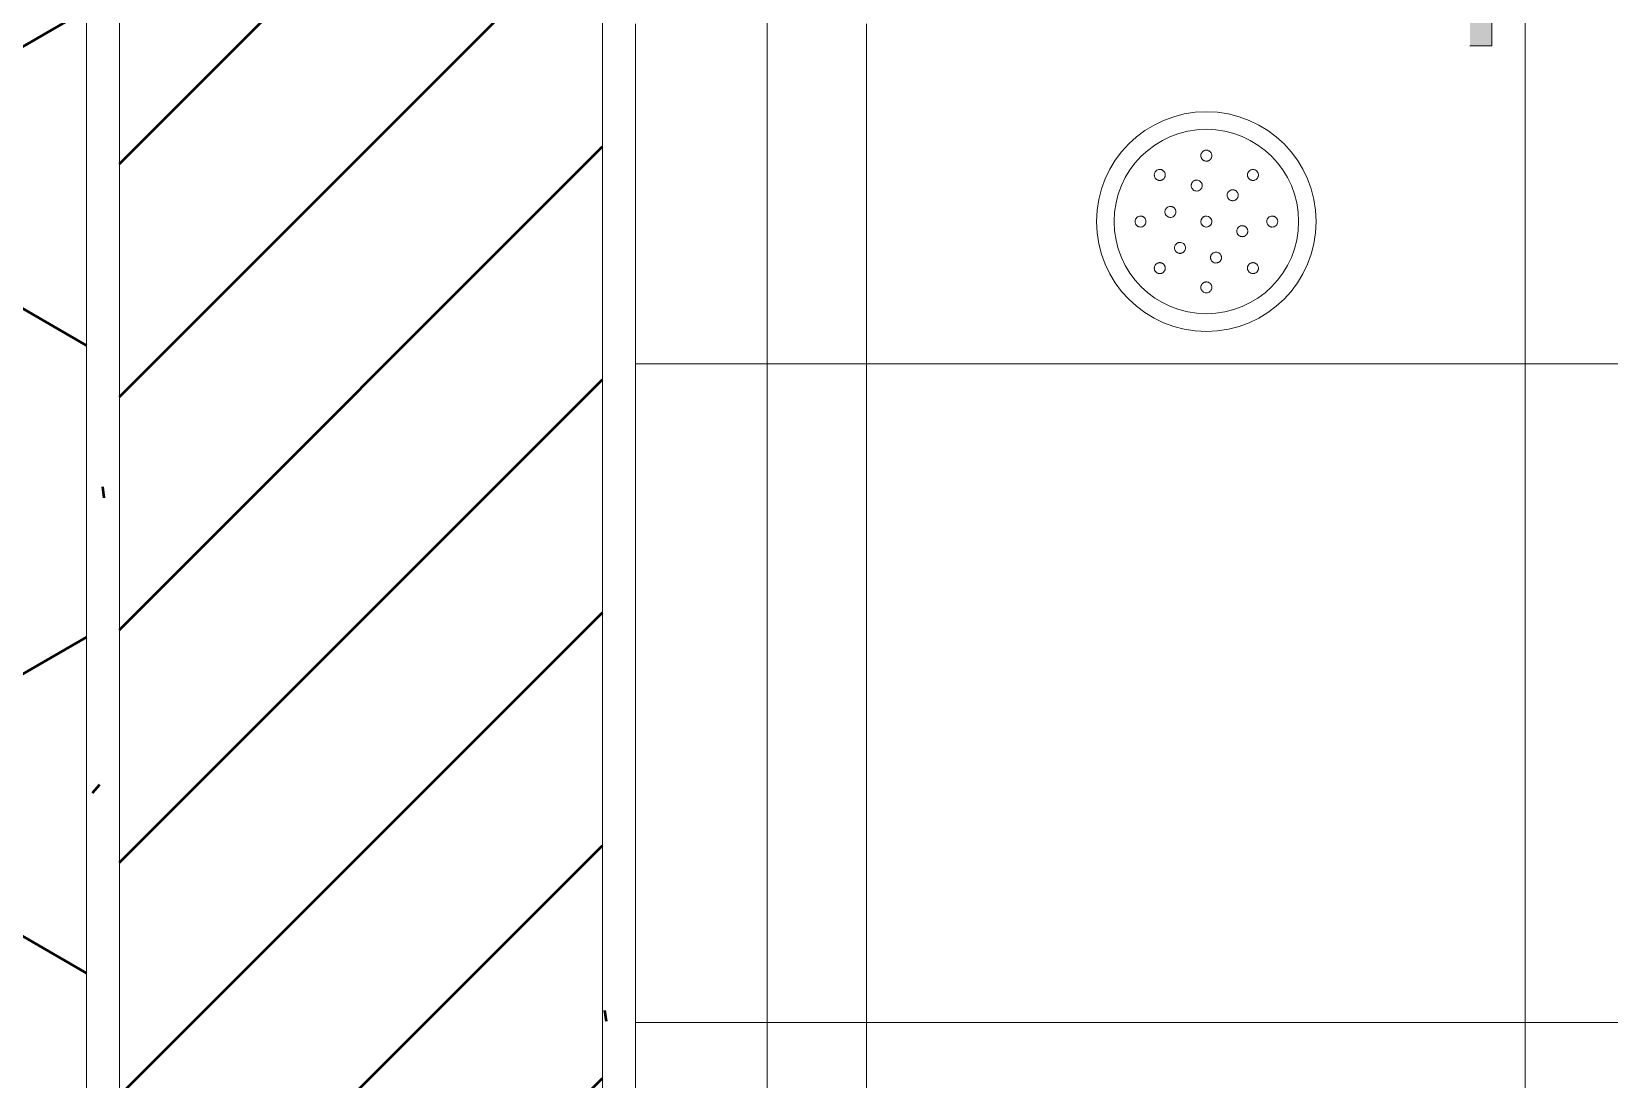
# Model space of a CAD drawing. Header units: millimetres. Extents: x -76261 to 649593, y -304265 to 60256.
# Drawn here: x 128765 to 129484, y -801 to -323 of the extents above; entities that cross this region are included whole.
import ezdxf

# ---------------------------------------------------------------- set-up
doc = ezdxf.new("R2010")
doc.units = ezdxf.units.MM
doc.header["$LTSCALE"] = 2000
doc.header["$MEASUREMENT"] = 0
doc.linetypes.add('Centre', pattern=[6.9, 4, -0.7, 1.5, -0.7])
doc.layers.get('0').update_dxf_attribs({"linetype": 'CONTINUOUS'})
for name, color, linetype, lineweight in [('A-FLOR', 8, 'CONTINUOUS', 15), ('A-FLOR-PATT', 8, 'CONTINUOUS', 15), ('A-GENM', 8, 'CONTINUOUS', 15), ('A-WALL', 8, 'CONTINUOUS', 15), ('A-WALL-PATT', 8, 'CONTINUOUS', 50), ('I-WALL', 8, 'CONTINUOUS', 15), ('S-GRID', 14, 'CONTINUOUS', 15)]:
    doc.layers.add(name, color=color, linetype=linetype, lineweight=lineweight)
pattern_1 = [(307.5, (128790, -1975), (146.824, 4.7995), [5.029, -110.795, 5.029, -124.511, -123.825]), (307.5, (128790, -1975), (146.824, 4.7995), [-245.364, 5.029, -118.796]), (277.5, (128790, -1975), (215.047, -134.857), [5.029, -57.455, 5.029, -99.365, -40.005]), (277.5, (128790, -1975), (215.047, -134.857), [-166.878, 5.029, -34.976]), (237.5, (128790, -1881.27), (0.4316, -237.298), [5.029, -33.071, 5.029, -132.131, -179.07]), (237.5, (128790, -1881.27), (0.4316, -237.298), [-175.26, 5.029, -174.041]), (227.5, (128790, -1881.27), (66.879, -229.067), [5.029, -14.021, 5.029, -84.887, -102.87]), (227.5, (128790, -1881.27), (66.879, -229.067), [-108.966, 5.029, -97.841])]

# ---------------------------------------------------------------- blocks, each defined once
blk = doc.blocks.new('floor_trap_floor_base_12973 - floor_trap_floor_base_12973-8320571-3rd FLOOR PLAN')
at = {"layer": 'A-GENM'}
for radius, start, end in [(50, 360, 180), (42, 0, 180), (50, 180, 360), (42, 180, 0), (2.5, 0, 180), (2.5, 30, 180), (2.5, 180, 0), (2.5, 210, 0), (2.5, 0, 15), (2.5, 180, 195)]:
    blk.add_arc((0, 0), radius, start, end, dxfattribs=at)
for points, knots in [([(2.5, 30), (2.5, 30.29), (2.42, 30.75), (2.18, 31.24), (2, 31.5), (1.85, 31.69), (1.67, 31.86), (1.41, 32.07), (0.9, 32.38), (0.04, 32.57), (-0.83, 32.4), (-1.43, 32.07), (-1.82, 31.74), (-2.12, 31.35), (-2.41, 30.78), (-2.5, 30.31), (-2.5, 30)], [0, 0, 0, 0, 0.125, 0.1875, 0.21875, 0.25, 0.28125, 0.3125, 0.375, 0.5, 0.625, 0.6875, 0.75, 0.8125, 0.875, 1, 1, 1, 1]), ([(-2.5, 30), (-2.5, 29.73), (-2.43, 29.31), (-2.23, 28.86), (-2.09, 28.62), (-1.96, 28.45), (-1.82, 28.28), (-1.66, 28.13), (-1.49, 27.99), (-1.31, 27.87), (-1.11, 27.76), (-0.83, 27.63), (-0.46, 27.53), (0, 27.49), (0.46, 27.53), (0.91, 27.65), (1.25, 27.82), (1.49, 27.99), (1.66, 28.13), (1.82, 28.28), (1.96, 28.45), (2.09, 28.62), (2.23, 28.86), (2.43, 29.31), (2.5, 29.73), (2.5, 30)], [0, 0, 0, 0, 0.111111, 0.166667, 0.194444, 0.222222, 0.25, 0.277778, 0.305556, 0.333333, 0.361111, 0.388889, 0.444444, 0.5, 0.555556, 0.611111, 0.666667, 0.694444, 0.722222, 0.75, 0.777778, 0.805556, 0.833333, 0.888889, 1, 1, 1, 1]), ([(2.5, 30), (2.5, 29.73), (2.43, 29.31), (2.23, 28.86), (2.09, 28.62), (1.96, 28.44), (1.82, 28.28), (1.66, 28.13), (1.49, 27.99), (1.31, 27.86), (1.11, 27.76), (0.83, 27.63), (0.46, 27.53), (0, 27.49), (-0.46, 27.53), (-0.9, 27.65), (-1.24, 27.82), (-1.49, 27.99), (-1.66, 28.13), (-1.82, 28.28), (-1.96, 28.44), (-2.09, 28.62), (-2.23, 28.86), (-2.43, 29.31), (-2.5, 29.73), (-2.5, 30)], [0, 0, 0, 0, 0.111111, 0.166667, 0.194444, 0.222222, 0.25, 0.277778, 0.305556, 0.333333, 0.361111, 0.388889, 0.444444, 0.5, 0.555556, 0.611111, 0.666667, 0.694444, 0.722222, 0.75, 0.777778, 0.805556, 0.833333, 0.888889, 1, 1, 1, 1]), ([(-19.45, 22.98), (-19.65, 23.19), (-20.03, 23.45), (-20.55, 23.63), (-20.86, 23.69), (-21.1, 23.71), (-21.35, 23.71), (-21.68, 23.68), (-22.26, 23.53), (-23, 23.06), (-23.5, 22.33), (-23.69, 21.66), (-23.73, 21.16), (-23.67, 20.67), (-23.47, 20.06), (-23.2, 19.66), (-22.98, 19.45)], [0, 0, 0, 0, 0.125, 0.1875, 0.21875, 0.25, 0.28125, 0.3125, 0.375, 0.5, 0.625, 0.6875, 0.75, 0.8125, 0.875, 1, 1, 1, 1]), ([(-22.98, 19.45), (-22.79, 19.25), (-22.45, 19.01), (-21.99, 18.83), (-21.71, 18.76), (-21.5, 18.73), (-21.28, 18.71), (-21.07, 18.71), (-20.85, 18.74), (-20.63, 18.78), (-20.41, 18.84), (-20.13, 18.95), (-19.79, 19.14), (-19.43, 19.44), (-19.14, 19.79), (-18.91, 20.2), (-18.79, 20.56), (-18.74, 20.85), (-18.71, 21.07), (-18.71, 21.29), (-18.73, 21.5), (-18.76, 21.71), (-18.83, 21.99), (-19.01, 22.45), (-19.25, 22.79), (-19.45, 22.98)], [0, 0, 0, 0, 0.111111, 0.166667, 0.194444, 0.222222, 0.25, 0.277778, 0.305556, 0.333333, 0.361111, 0.388889, 0.444444, 0.5, 0.555556, 0.611111, 0.666667, 0.694444, 0.722222, 0.75, 0.777778, 0.805556, 0.833333, 0.888889, 1, 1, 1, 1]), ([(-19.45, 22.98), (-19.25, 22.79), (-19.01, 22.45), (-18.83, 21.99), (-18.76, 21.71), (-18.73, 21.5), (-18.71, 21.28), (-18.71, 21.06), (-18.74, 20.84), (-18.78, 20.63), (-18.84, 20.41), (-18.95, 20.13), (-19.14, 19.79), (-19.43, 19.44), (-19.79, 19.14), (-20.19, 18.92), (-20.55, 18.79), (-20.84, 18.74), (-21.06, 18.71), (-21.28, 18.71), (-21.43, 18.72), (-21.5, 18.73)], [0, 0, 0, 0, 0.1111111, 0.1666667, 0.1944444, 0.2222222, 0.25, 0.2777778, 0.3055556, 0.3333333, 0.3611111, 0.3888889, 0.4444444, 0.5, 0.5555556, 0.6111111, 0.6666667, 0.6944444, 0.7222222, 0.75, 0.7777778, 0.7777778, 0.7777778, 0.7777778]), ([(19.45, 22.98), (19.25, 22.79), (19.01, 22.45), (18.83, 21.99), (18.76, 21.71), (18.73, 21.5), (18.71, 21.28), (18.71, 21.07), (18.74, 20.85), (18.78, 20.63), (18.84, 20.41), (18.95, 20.13), (19.14, 19.79), (19.44, 19.43), (19.79, 19.14), (20.2, 18.91), (20.56, 18.79), (20.85, 18.74), (21.07, 18.71), (21.29, 18.71), (21.5, 18.73), (21.71, 18.76), (21.99, 18.83), (22.45, 19.01), (22.79, 19.25), (22.98, 19.45)], [0, 0, 0, 0, 0.111111, 0.166667, 0.194444, 0.222222, 0.25, 0.277778, 0.305556, 0.333333, 0.361111, 0.388889, 0.444444, 0.5, 0.555556, 0.611111, 0.666667, 0.694444, 0.722222, 0.75, 0.777778, 0.805556, 0.833333, 0.888889, 1, 1, 1, 1]), ([(22.98, 19.45), (23.19, 19.65), (23.45, 20.03), (23.63, 20.55), (23.69, 20.86), (23.71, 21.1), (23.71, 21.35), (23.68, 21.68), (23.53, 22.26), (23.06, 23), (22.33, 23.5), (21.66, 23.69), (21.16, 23.73), (20.67, 23.67), (20.06, 23.47), (19.66, 23.2), (19.45, 22.98)], [0, 0, 0, 0, 0.125, 0.1875, 0.21875, 0.25, 0.28125, 0.3125, 0.375, 0.5, 0.625, 0.6875, 0.75, 0.8125, 0.875, 1, 1, 1, 1]), ([(-3.14, 18.54), (-3.42, 18.71), (-3.89, 18.87), (-4.55, 18.89), (-5.04, 18.81), (-5.51, 18.63), (-5.93, 18.37), (-6.24, 18.08), (-6.44, 17.81), (-6.57, 17.61), (-6.68, 17.39), (-6.8, 17.08), (-6.89, 16.68), (-6.9, 16.2), (-6.82, 15.72), (-6.64, 15.26), (-6.29, 14.7), (-5.92, 14.38), (-5.64, 14.21)], [0, 0, 0, 0, 0.125, 0.1875, 0.25, 0.3125, 0.375, 0.4375, 0.46875, 0.5, 0.53125, 0.5625, 0.625, 0.6875, 0.75, 0.8125, 0.875, 1, 1, 1, 1]), ([(-5.64, 14.21), (-5.92, 14.38), (-6.29, 14.7), (-6.64, 15.26), (-6.76, 15.56), (-6.8, 15.72)], [0, 0, 0, 0, 0.125, 0.1875, 0.25, 0.25, 0.25, 0.25]), ([(-5.64, 14.21), (-5.39, 14.07), (-4.83, 13.86), (-3.93, 13.87), (-3.08, 14.18), (-2.52, 14.67), (-2.19, 15.16), (-2.01, 15.56), (-1.91, 15.98), (-1.88, 16.41), (-1.92, 16.84), (-2.03, 17.26), (-2.22, 17.64), (-2.55, 18.11), (-2.89, 18.4), (-3.14, 18.54)], [0, 0, 0, 0, 0.111111, 0.222222, 0.333333, 0.444444, 0.5, 0.555556, 0.611111, 0.666667, 0.722222, 0.777778, 0.833333, 0.888889, 1, 1, 1, 1]), ([(-3.14, 18.54), (-2.89, 18.4), (-2.55, 18.11), (-2.22, 17.64), (-2.03, 17.25), (-1.92, 16.84), (-1.88, 16.41), (-1.91, 15.98), (-2.01, 15.56), (-2.19, 15.16), (-2.52, 14.67), (-3.08, 14.18), (-3.93, 13.87), (-4.83, 13.86), (-5.39, 14.07), (-5.64, 14.21)], [0, 0, 0, 0, 0.111111, 0.166667, 0.222222, 0.277778, 0.333333, 0.388889, 0.444444, 0.5, 0.555556, 0.666667, 0.777778, 0.888889, 1, 1, 1, 1]), ([(14.49, 11.99), (14.49, 12.31), (14.39, 12.8), (14.08, 13.38), (13.77, 13.77), (13.38, 14.08), (12.94, 14.32), (12.54, 14.44), (12.21, 14.48), (11.96, 14.49), (11.72, 14.48), (11.39, 14.43), (11.01, 14.3), (10.58, 14.07), (10.2, 13.76), (9.89, 13.38), (9.59, 12.8), (9.49, 12.32), (9.49, 11.99)], [0, 0, 0, 0, 0.125, 0.1875, 0.25, 0.3125, 0.375, 0.4375, 0.46875, 0.5, 0.53125, 0.5625, 0.625, 0.6875, 0.75, 0.8125, 0.875, 1, 1, 1, 1]), ([(10.21, 13.75), (10.33, 13.86), (10.58, 14.07), (11.01, 14.31), (11.39, 14.43), (11.72, 14.48), (11.88, 14.49), (11.96, 14.49)], [0.25, 0.25, 0.25, 0.25, 0.3125, 0.375, 0.4375, 0.46875, 0.499809, 0.499809, 0.499809, 0.499809]), ([(21.5, 18.73), (21.43, 18.72), (21.28, 18.71), (21.06, 18.71), (20.84, 18.74), (20.63, 18.78), (20.41, 18.84), (20.13, 18.95), (19.79, 19.14), (19.44, 19.43), (19.14, 19.79), (18.92, 20.19), (18.79, 20.55), (18.74, 20.84), (18.71, 21.06), (18.71, 21.28), (18.72, 21.43), (18.73, 21.5)], [0.2222222, 0.2222222, 0.2222222, 0.2222222, 0.25, 0.2777778, 0.3055556, 0.3333333, 0.3611111, 0.3888889, 0.4444444, 0.5, 0.5555556, 0.6111111, 0.6666667, 0.6944444, 0.7222222, 0.75, 0.7777778, 0.7777778, 0.7777778, 0.7777778]), ([(9.49, 11.99), (9.49, 12.32), (9.59, 12.8), (9.89, 13.38), (10.1, 13.63), (10.21, 13.75)], [0, 0, 0, 0, 0.125, 0.1875, 0.2499337, 0.2499337, 0.2499337, 0.2499337]), ([(9.49, 11.99), (9.49, 11.7), (9.59, 11.11), (10.05, 10.33), (10.74, 9.76), (11.45, 9.52), (12.03, 9.48), (12.47, 9.52), (12.88, 9.64), (13.27, 9.83), (13.62, 10.08), (13.93, 10.39), (14.17, 10.74), (14.41, 11.27), (14.49, 11.7), (14.49, 11.99)], [0, 0, 0, 0, 0.111111, 0.222222, 0.333333, 0.444444, 0.5, 0.555556, 0.611111, 0.666667, 0.722222, 0.777778, 0.833333, 0.888889, 1, 1, 1, 1]), ([(12.46, 9.54), (12.32, 9.51), (12.03, 9.48), (11.45, 9.52), (10.74, 9.76), (10.05, 10.33), (9.59, 11.11), (9.49, 11.7), (9.49, 11.99)], [0.4444444, 0.4444444, 0.4444444, 0.4444444, 0.5, 0.5555556, 0.6666667, 0.7777778, 0.8888889, 1, 1, 1, 1]), ([(-32.5, 0), (-32.5, -0.2), (-32.45, -0.6), (-32.28, -1.06), (-32.08, -1.39), (-31.91, -1.62), (-31.72, -1.82), (-31.47, -2.03), (-31.22, -2.19), (-30.97, -2.31), (-30.6, -2.45), (-30.26, -2.5), (-30, -2.5)], [0, 0, 0, 0, 0.142857, 0.285714, 0.357143, 0.428571, 0.5, 0.571429, 0.678571, 0.732143, 0.785714, 1, 1, 1, 1]), ([(-27.5, 0), (-27.5, 0.2), (-27.55, 0.6), (-27.75, 1.15), (-28.02, 1.55), (-28.28, 1.82), (-28.53, 2.03), (-28.78, 2.19), (-29.03, 2.31), (-29.4, 2.45), (-29.74, 2.5), (-30, 2.5)], [0, 0, 0, 0, 0.142857, 0.285714, 0.428571, 0.5, 0.571429, 0.678571, 0.732143, 0.785714, 1, 1, 1, 1]), ([(-17.63, 6.55), (-17.91, 6.39), (-18.28, 6.06), (-18.63, 5.51), (-18.81, 5.04), (-18.89, 4.55), (-18.87, 4.05), (-18.77, 3.64), (-18.65, 3.33), (-18.53, 3.11), (-18.4, 2.91), (-18.19, 2.65), (-17.89, 2.38), (-17.48, 2.12), (-17.02, 1.96), (-16.53, 1.88), (-15.88, 1.9), (-15.41, 2.06), (-15.13, 2.22)], [0, 0, 0, 0, 0.125, 0.1875, 0.25, 0.3125, 0.375, 0.4375, 0.46875, 0.5, 0.53125, 0.5625, 0.625, 0.6875, 0.75, 0.8125, 0.875, 1, 1, 1, 1]), ([(-15.13, 2.22), (-14.88, 2.37), (-14.42, 2.75), (-13.97, 3.53), (-13.83, 4.42), (-13.97, 5.16), (-14.22, 5.68), (-14.48, 6.04), (-14.79, 6.34), (-15.15, 6.58), (-15.54, 6.76), (-15.96, 6.87), (-16.39, 6.9), (-16.96, 6.85), (-17.38, 6.7), (-17.63, 6.55)], [0, 0, 0, 0, 0.111111, 0.222222, 0.333333, 0.444444, 0.5, 0.555556, 0.611111, 0.666667, 0.722222, 0.777778, 0.833333, 0.888889, 1, 1, 1, 1]), ([(-15.13, 2.22), (-15.41, 2.06), (-15.88, 1.9), (-16.53, 1.88), (-16.86, 1.93), (-17.01, 1.97)], [0, 0, 0, 0, 0.125, 0.1875, 0.2499158, 0.2499158, 0.2499158, 0.2499158]), ([(-14.49, 6.03), (-14.39, 5.92), (-14.22, 5.68), (-13.97, 5.16), (-13.83, 4.42), (-13.97, 3.53), (-14.42, 2.75), (-14.88, 2.37), (-15.13, 2.22)], [0.4444444, 0.4444444, 0.4444444, 0.4444444, 0.5, 0.5555556, 0.6666667, 0.7777778, 0.8888889, 1, 1, 1, 1]), ([(27.5, 0), (27.5, -0.2), (27.55, -0.6), (27.75, -1.15), (28.02, -1.55), (28.28, -1.82), (28.53, -2.03), (28.78, -2.19), (29.03, -2.31), (29.4, -2.45), (29.74, -2.5), (30, -2.5)], [0, 0, 0, 0, 0.142857, 0.285714, 0.428571, 0.5, 0.571429, 0.678571, 0.732143, 0.785714, 1, 1, 1, 1]), ([(32.5, 0), (32.5, 0.2), (32.45, 0.6), (32.28, 1.06), (32.08, 1.39), (31.91, 1.62), (31.72, 1.82), (31.47, 2.03), (31.22, 2.19), (30.97, 2.31), (30.6, 2.45), (30.26, 2.5), (30, 2.5)], [0, 0, 0, 0, 0.142857, 0.285714, 0.357143, 0.428571, 0.5, 0.571429, 0.678571, 0.732143, 0.785714, 1, 1, 1, 1]), ([(30.53, 2.44), (30.7, 2.41), (30.96, 2.32), (31.28, 2.15), (31.43, 2.05), (31.51, 2)], [0.1428571, 0.1428571, 0.1428571, 0.1428571, 0.2857143, 0.3571429, 0.4285714, 0.4285714, 0.4285714, 0.4285714]), ([(-30.53, -2.44), (-30.7, -2.41), (-30.96, -2.32), (-31.28, -2.15), (-31.43, -2.05), (-31.51, -2)], [0.1428571, 0.1428571, 0.1428571, 0.1428571, 0.2857143, 0.3571429, 0.4285714, 0.4285714, 0.4285714, 0.4285714]), ([(15.13, -2.22), (14.88, -2.37), (14.42, -2.75), (13.97, -3.53), (13.83, -4.42), (13.97, -5.16), (14.22, -5.68), (14.48, -6.04), (14.79, -6.34), (15.15, -6.58), (15.54, -6.76), (15.96, -6.87), (16.39, -6.9), (16.96, -6.85), (17.38, -6.7), (17.63, -6.55)], [0, 0, 0, 0, 0.111111, 0.222222, 0.333333, 0.444444, 0.5, 0.555556, 0.611111, 0.666667, 0.722222, 0.777778, 0.833333, 0.888889, 1, 1, 1, 1]), ([(14.49, -6.03), (14.39, -5.92), (14.22, -5.68), (13.97, -5.16), (13.83, -4.42), (13.97, -3.53), (14.42, -2.75), (14.88, -2.37), (15.13, -2.22)], [0.4444444, 0.4444444, 0.4444444, 0.4444444, 0.5, 0.5555556, 0.6666667, 0.7777778, 0.8888889, 1, 1, 1, 1]), ([(17.63, -6.55), (17.91, -6.39), (18.28, -6.06), (18.63, -5.51), (18.81, -5.04), (18.89, -4.55), (18.87, -4.05), (18.77, -3.64), (18.65, -3.33), (18.53, -3.11), (18.4, -2.91), (18.19, -2.65), (17.89, -2.38), (17.48, -2.12), (17.02, -1.96), (16.53, -1.88), (15.88, -1.9), (15.41, -2.06), (15.13, -2.22)], [0, 0, 0, 0, 0.125, 0.1875, 0.25, 0.3125, 0.375, 0.4375, 0.46875, 0.5, 0.53125, 0.5625, 0.625, 0.6875, 0.75, 0.8125, 0.875, 1, 1, 1, 1]), ([(15.13, -2.22), (15.41, -2.06), (15.88, -1.9), (16.53, -1.88), (16.86, -1.93), (17.01, -1.97)], [0, 0, 0, 0, 0.125, 0.1875, 0.2499158, 0.2499158, 0.2499158, 0.2499158]), ([(-9.49, -11.99), (-9.49, -11.7), (-9.59, -11.11), (-10.05, -10.33), (-10.74, -9.76), (-11.45, -9.52), (-12.03, -9.48), (-12.47, -9.52), (-12.88, -9.64), (-13.27, -9.83), (-13.62, -10.08), (-13.93, -10.39), (-14.17, -10.74), (-14.41, -11.27), (-14.49, -11.7), (-14.49, -11.99)], [0, 0, 0, 0, 0.111111, 0.222222, 0.333333, 0.444444, 0.5, 0.555556, 0.611111, 0.666667, 0.722222, 0.777778, 0.833333, 0.888889, 1, 1, 1, 1]), ([(-14.49, -11.99), (-14.49, -12.31), (-14.39, -12.8), (-14.08, -13.38), (-13.77, -13.77), (-13.38, -14.08), (-12.94, -14.32), (-12.54, -14.44), (-12.21, -14.48), (-11.96, -14.49), (-11.72, -14.48), (-11.39, -14.43), (-11.01, -14.3), (-10.58, -14.07), (-10.2, -13.76), (-9.89, -13.38), (-9.59, -12.8), (-9.49, -12.32), (-9.49, -11.99)], [0, 0, 0, 0, 0.125, 0.1875, 0.25, 0.3125, 0.375, 0.4375, 0.46875, 0.5, 0.53125, 0.5625, 0.625, 0.6875, 0.75, 0.8125, 0.875, 1, 1, 1, 1]), ([(-12.46, -9.54), (-12.32, -9.51), (-12.03, -9.48), (-11.45, -9.52), (-10.74, -9.76), (-10.05, -10.33), (-9.59, -11.11), (-9.49, -11.7), (-9.49, -11.99)], [0.4444444, 0.4444444, 0.4444444, 0.4444444, 0.5, 0.5555556, 0.6666667, 0.7777778, 0.8888889, 1, 1, 1, 1]), ([(-10.21, -13.75), (-10.33, -13.86), (-10.58, -14.07), (-11.01, -14.31), (-11.39, -14.43), (-11.72, -14.48), (-11.88, -14.49), (-11.96, -14.49)], [0.25, 0.25, 0.25, 0.25, 0.3125, 0.375, 0.4375, 0.46875, 0.499809, 0.499809, 0.499809, 0.499809]), ([(-9.49, -11.99), (-9.49, -12.32), (-9.59, -12.8), (-9.89, -13.38), (-10.1, -13.63), (-10.21, -13.75)], [0, 0, 0, 0, 0.125, 0.1875, 0.2499337, 0.2499337, 0.2499337, 0.2499337]), ([(5.64, -14.21), (5.39, -14.07), (4.83, -13.86), (3.93, -13.87), (3.08, -14.18), (2.52, -14.67), (2.19, -15.16), (2.01, -15.56), (1.91, -15.98), (1.88, -16.41), (1.92, -16.84), (2.03, -17.26), (2.22, -17.64), (2.55, -18.11), (2.89, -18.4), (3.14, -18.54)], [0, 0, 0, 0, 0.111111, 0.222222, 0.333333, 0.444444, 0.5, 0.555556, 0.611111, 0.666667, 0.722222, 0.777778, 0.833333, 0.888889, 1, 1, 1, 1]), ([(3.14, -18.54), (2.89, -18.4), (2.55, -18.11), (2.22, -17.64), (2.03, -17.25), (1.92, -16.84), (1.88, -16.41), (1.91, -15.98), (2.01, -15.56), (2.19, -15.16), (2.52, -14.67), (3.08, -14.18), (3.93, -13.87), (4.83, -13.86), (5.39, -14.07), (5.64, -14.21)], [0, 0, 0, 0, 0.111111, 0.166667, 0.222222, 0.277778, 0.333333, 0.388889, 0.444444, 0.5, 0.555556, 0.666667, 0.777778, 0.888889, 1, 1, 1, 1]), ([(3.14, -18.54), (3.42, -18.71), (3.89, -18.87), (4.55, -18.89), (5.04, -18.81), (5.51, -18.63), (5.93, -18.37), (6.24, -18.08), (6.44, -17.81), (6.57, -17.61), (6.68, -17.39), (6.8, -17.08), (6.89, -16.68), (6.9, -16.2), (6.82, -15.72), (6.64, -15.26), (6.29, -14.7), (5.92, -14.38), (5.64, -14.21)], [0, 0, 0, 0, 0.125, 0.1875, 0.25, 0.3125, 0.375, 0.4375, 0.46875, 0.5, 0.53125, 0.5625, 0.625, 0.6875, 0.75, 0.8125, 0.875, 1, 1, 1, 1]), ([(5.64, -14.21), (5.92, -14.38), (6.29, -14.7), (6.64, -15.26), (6.76, -15.56), (6.8, -15.72)], [0, 0, 0, 0, 0.125, 0.1875, 0.25, 0.25, 0.25, 0.25]), ([(-22.98, -19.45), (-23.19, -19.65), (-23.45, -20.03), (-23.63, -20.55), (-23.69, -20.86), (-23.71, -21.1), (-23.71, -21.35), (-23.68, -21.68), (-23.53, -22.26), (-23.06, -23), (-22.33, -23.5), (-21.66, -23.69), (-21.16, -23.73), (-20.67, -23.67), (-20.06, -23.47), (-19.66, -23.2), (-19.45, -22.98)], [0, 0, 0, 0, 0.125, 0.1875, 0.21875, 0.25, 0.28125, 0.3125, 0.375, 0.5, 0.625, 0.6875, 0.75, 0.8125, 0.875, 1, 1, 1, 1]), ([(-19.45, -22.98), (-19.25, -22.79), (-19.01, -22.45), (-18.83, -21.99), (-18.76, -21.71), (-18.73, -21.5), (-18.71, -21.28), (-18.71, -21.07), (-18.74, -20.85), (-18.78, -20.63), (-18.84, -20.41), (-18.95, -20.13), (-19.14, -19.79), (-19.44, -19.43), (-19.79, -19.14), (-20.2, -18.91), (-20.56, -18.79), (-20.85, -18.74), (-21.07, -18.71), (-21.29, -18.71), (-21.5, -18.73), (-21.71, -18.76), (-21.99, -18.83), (-22.45, -19.01), (-22.79, -19.25), (-22.98, -19.45)], [0, 0, 0, 0, 0.111111, 0.166667, 0.194444, 0.222222, 0.25, 0.277778, 0.305556, 0.333333, 0.361111, 0.388889, 0.444444, 0.5, 0.555556, 0.611111, 0.666667, 0.694444, 0.722222, 0.75, 0.777778, 0.805556, 0.833333, 0.888889, 1, 1, 1, 1]), ([(-21.5, -18.73), (-21.43, -18.72), (-21.28, -18.71), (-21.06, -18.71), (-20.84, -18.74), (-20.63, -18.78), (-20.41, -18.84), (-20.13, -18.95), (-19.79, -19.14), (-19.44, -19.43), (-19.14, -19.79), (-18.92, -20.19), (-18.79, -20.55), (-18.74, -20.84), (-18.71, -21.06), (-18.71, -21.28), (-18.72, -21.43), (-18.73, -21.5)], [0.2222222, 0.2222222, 0.2222222, 0.2222222, 0.25, 0.2777778, 0.3055556, 0.3333333, 0.3611111, 0.3888889, 0.4444444, 0.5, 0.5555556, 0.6111111, 0.6666667, 0.6944444, 0.7222222, 0.75, 0.7777778, 0.7777778, 0.7777778, 0.7777778]), ([(22.98, -19.45), (22.79, -19.25), (22.45, -19.01), (21.99, -18.83), (21.71, -18.76), (21.5, -18.73), (21.28, -18.71), (21.07, -18.71), (20.85, -18.74), (20.63, -18.78), (20.41, -18.84), (20.13, -18.95), (19.79, -19.14), (19.43, -19.44), (19.14, -19.79), (18.91, -20.2), (18.79, -20.56), (18.74, -20.85), (18.71, -21.07), (18.71, -21.29), (18.73, -21.5), (18.76, -21.71), (18.83, -21.99), (19.01, -22.45), (19.25, -22.79), (19.45, -22.98)], [0, 0, 0, 0, 0.111111, 0.166667, 0.194444, 0.222222, 0.25, 0.277778, 0.305556, 0.333333, 0.361111, 0.388889, 0.444444, 0.5, 0.555556, 0.611111, 0.666667, 0.694444, 0.722222, 0.75, 0.777778, 0.805556, 0.833333, 0.888889, 1, 1, 1, 1]), ([(19.45, -22.98), (19.25, -22.79), (19.01, -22.45), (18.83, -21.99), (18.76, -21.71), (18.73, -21.5), (18.71, -21.28), (18.71, -21.06), (18.74, -20.84), (18.78, -20.63), (18.84, -20.41), (18.95, -20.13), (19.14, -19.79), (19.43, -19.44), (19.79, -19.14), (20.19, -18.92), (20.55, -18.79), (20.84, -18.74), (21.06, -18.71), (21.28, -18.71), (21.43, -18.72), (21.5, -18.73)], [0, 0, 0, 0, 0.1111111, 0.1666667, 0.1944444, 0.2222222, 0.25, 0.2777778, 0.3055556, 0.3333333, 0.3611111, 0.3888889, 0.4444444, 0.5, 0.5555556, 0.6111111, 0.6666667, 0.6944444, 0.7222222, 0.75, 0.7777778, 0.7777778, 0.7777778, 0.7777778]), ([(19.45, -22.98), (19.65, -23.19), (20.03, -23.45), (20.55, -23.63), (20.86, -23.69), (21.1, -23.71), (21.35, -23.71), (21.68, -23.68), (22.26, -23.53), (23, -23.06), (23.5, -22.33), (23.69, -21.66), (23.73, -21.16), (23.67, -20.67), (23.47, -20.06), (23.2, -19.66), (22.98, -19.45)], [0, 0, 0, 0, 0.125, 0.1875, 0.21875, 0.25, 0.28125, 0.3125, 0.375, 0.5, 0.625, 0.6875, 0.75, 0.8125, 0.875, 1, 1, 1, 1]), ([(2.5, -30), (2.5, -29.73), (2.43, -29.31), (2.23, -28.86), (2.09, -28.62), (1.96, -28.45), (1.82, -28.28), (1.66, -28.13), (1.49, -27.99), (1.31, -27.87), (1.11, -27.76), (0.83, -27.63), (0.46, -27.53), (0, -27.49), (-0.46, -27.53), (-0.91, -27.65), (-1.25, -27.82), (-1.49, -27.99), (-1.66, -28.13), (-1.82, -28.28), (-1.96, -28.45), (-2.09, -28.62), (-2.23, -28.86), (-2.43, -29.31), (-2.5, -29.73), (-2.5, -30)], [0, 0, 0, 0, 0.111111, 0.166667, 0.194444, 0.222222, 0.25, 0.277778, 0.305556, 0.333333, 0.361111, 0.388889, 0.444444, 0.5, 0.555556, 0.611111, 0.666667, 0.694444, 0.722222, 0.75, 0.777778, 0.805556, 0.833333, 0.888889, 1, 1, 1, 1]), ([(-2.5, -30), (-2.5, -29.73), (-2.43, -29.31), (-2.23, -28.86), (-2.09, -28.62), (-1.96, -28.44), (-1.82, -28.28), (-1.66, -28.13), (-1.49, -27.99), (-1.31, -27.86), (-1.11, -27.76), (-0.83, -27.63), (-0.46, -27.53), (0, -27.49), (0.46, -27.53), (0.9, -27.65), (1.24, -27.82), (1.49, -27.99), (1.66, -28.13), (1.82, -28.28), (1.96, -28.44), (2.09, -28.62), (2.23, -28.86), (2.43, -29.31), (2.5, -29.73), (2.5, -30)], [0, 0, 0, 0, 0.111111, 0.166667, 0.194444, 0.222222, 0.25, 0.277778, 0.305556, 0.333333, 0.361111, 0.388889, 0.444444, 0.5, 0.555556, 0.611111, 0.666667, 0.694444, 0.722222, 0.75, 0.777778, 0.805556, 0.833333, 0.888889, 1, 1, 1, 1]), ([(-2.5, -30), (-2.5, -30.29), (-2.42, -30.75), (-2.18, -31.24), (-2, -31.5), (-1.85, -31.69), (-1.67, -31.86), (-1.41, -32.07), (-0.9, -32.38), (-0.04, -32.57), (0.83, -32.4), (1.43, -32.07), (1.82, -31.74), (2.12, -31.35), (2.41, -30.78), (2.5, -30.31), (2.5, -30)], [0, 0, 0, 0, 0.125, 0.1875, 0.21875, 0.25, 0.28125, 0.3125, 0.375, 0.5, 0.625, 0.6875, 0.75, 0.8125, 0.875, 1, 1, 1, 1])]:
    blk.add_open_spline(points, degree=3, knots=knots, dxfattribs=at)
for points in [[(18.97, 22.31), (19.09, 22.56), (19.25, 22.79), (19.45, 22.98)], [(-22.31, 18.97), (-22.56, 19.09), (-22.79, 19.25), (-22.98, 19.45)], [(22.98, 19.45), (22.79, 19.25), (22.56, 19.09), (22.31, 18.97)], [(14.34, 11.14), (14.29, 11), (14.17, 10.74), (14.01, 10.51), (13.92, 10.4)], [(-30, 2.5), (-30.3, 2.5), (-30.91, 2.39), (-31.75, 1.88), (-32.35, 1.05), (-32.5, 0.36), (-32.5, 0)], [(-32.5, 0), (-32.5, 0.35), (-32.35, 1.05), (-31.75, 1.88), (-30.91, 2.39), (-30.3, 2.5), (-30, 2.5)], [(-32.23, -1.14), (-32.31, -0.96), (-32.45, -0.6), (-32.5, -0.2), (-32.5, 0)], [(-30, -2.5), (-29.7, -2.5), (-29.08, -2.39), (-28.25, -1.87), (-27.65, -1.05), (-27.5, -0.35), (-27.5, 0)], [(-29.47, 2.44), (-29.3, 2.41), (-28.96, 2.29), (-28.48, 2.01), (-28.07, 1.63), (-27.75, 1.15), (-27.55, 0.59), (-27.5, 0.2), (-27.5, 0)], [(-17.63, 6.55), (-17.38, 6.7), (-17.1, 6.8), (-16.82, 6.85)], [(-15.96, 6.85), (-15.82, 6.83), (-15.54, 6.76), (-15.28, 6.64), (-15.16, 6.57)], [(30, 2.5), (29.7, 2.5), (29.08, 2.39), (28.25, 1.87), (27.65, 1.05), (27.5, 0.35), (27.5, 0)], [(28.96, -2.27), (28.8, -2.2), (28.48, -2.01), (28.07, -1.63), (27.75, -1.15), (27.55, -0.59), (27.5, -0.2), (27.5, 0)], [(30, -2.5), (30.3, -2.5), (30.91, -2.39), (31.75, -1.88), (32.35, -1.05), (32.5, -0.36), (32.5, 0)], [(32.5, 0), (32.5, -0.35), (32.35, -1.05), (31.75, -1.88), (30.91, -2.39), (30.3, -2.5), (30, -2.5)], [(32.23, 1.14), (32.31, 0.96), (32.45, 0.6), (32.5, 0.2), (32.5, 0)], [(15.96, -6.85), (15.82, -6.83), (15.54, -6.76), (15.28, -6.64), (15.16, -6.57)], [(17.63, -6.55), (17.38, -6.7), (17.1, -6.8), (16.82, -6.85)], [(30, -2.5), (29.82, -2.5), (29.65, -2.48), (29.47, -2.44)], [(-14.34, -11.14), (-14.29, -11), (-14.17, -10.74), (-14.01, -10.51), (-13.92, -10.4)], [(-22.98, -19.45), (-22.79, -19.25), (-22.56, -19.09), (-22.31, -18.97)], [(22.31, -18.97), (22.56, -19.09), (22.79, -19.25), (22.98, -19.45)], [(-18.97, -22.31), (-19.09, -22.56), (-19.25, -22.79), (-19.45, -22.98)]]:
    blk.add_open_spline(points, degree=3, dxfattribs=at)
blk = doc.blocks.new('Xrexf_Office')
at = {"layer": 'A-FLOR-PATT'}
h = blk.add_hatch(dxfattribs=at)
h.set_pattern_fill('FP_35', color=256, style=0, pattern_type=2)
h.set_pattern_definition([(90, (130945, -1975), (-300, 2e-14), []), (180, (130945, -1975), (-4e-14, -300), [])])
h.paths.add_polyline_path([(133390, -2940), (133388.36, -3168.6), (133186.8, -3168.6), (133029.41, -3045.53), (133010.49, -3026.93), (132995.81, -3003.89), (132986.69, -2978.14), (132983.6, -2951), (132984.4, -2922), (132986.69, -2901.86), (132995.81, -2876.11), (133010.49, -2853.07), (133038.68, -2827.12), (133186.8, -2711.4), (133390, -2711.4), (133390, -2936.61)], flags=0)
h.paths.add_polyline_path([(133390, -2140), (133390, -2368.6), (133186.8, -2368.6), (133029.41, -2245.53), (133010.49, -2226.93), (132995.81, -2203.89), (132986.69, -2178.14), (132983.6, -2151), (132984.4, -2122), (132986.69, -2101.86), (132995.81, -2076.11), (133010.49, -2053.07), (133038.68, -2027.12), (133186.8, -1911.4), (133390, -1911.4), (133390, -2136.61)], flags=0)
h.paths.add_polyline_path([(132390, -4370), (132390, -4350), (132435, -4350), (132435, -4340), (132469.32, -4340), (132469.32, -4334.85), (132532.2, -4316.88), (132596.96, -4307.8), (132662.36, -4307.8), (132690, -4311.67), (132690, -3340), (132932.8, -3340), (132932.8, -3329), (133355.17, -3329), (133355.17, -3325.82), (133386.82, -3325.82), (133387.8, -3297.25), (133390, -3297.25), (133390, -4340), (133400, -4340), (133400, -2940), (133400, -2940), (133400, -2140), (133400, -2140), (133400, 150), (131440, 150), (131440, -4350), (131450, -4350), (131450, -4340), (131535, -4340), (131535, -4350), (131580, -4350), (131580, -4370), (131966.2, -4370)], flags=0)
h.paths.add_polyline_path([(131160, -4370), (131160, -4350), (131300, -4350), (131300, -4340), (131290, -4340), (131290, -1310), (131183.1, -1310), (131183.1, -1316.35), (131106.9, -1316.35), (131106.9, -1271.91), (131183.1, -1271.91), (131183.1, -1280), (131290, -1280), (131290, 150), (129420, 150), (129420, 140), (129430, 140), (129430, -330), (129420, -330), (129420, -320), (129040, -320), (129040, -4350), (130350, -4350), (130350, -4370)], flags=0)
h.paths.add_polyline_path([(129127.13, -4340), (129050, -4340), (129050, -2540), (129650, -2540), (129650, -4340), (129144.04, -4340)], flags=0)
h.paths.add_polyline_path([(129344.35, -4041.33), (129344.35, -4040.98), (129324.34, -4038.46)], flags=0)
h.paths.add_polyline_path([(129492.53, -3980.5), (129509.32, -3962.21), (129504.22, -3967.46), (129495.21, -3977.51)], flags=0)
h.paths.add_polyline_path([(129521.72, -3942.91), (129530.76, -3928.84), (129529.17, -3928.84), (129522.44, -3941.55)], flags=0)
h.paths.add_polyline_path([(129541.18, -3899.61), (129546.18, -3885.6), (129544.66, -3885.6), (129543.34, -3890.94)], flags=0)
h.paths.add_polyline_path([(129549.92, -3853.01), (129551.41, -3840), (129549.92, -3840), (129549.92, -3845.38)], flags=0)
h.paths.add_polyline_path([(129547.47, -3805.71), (129544.94, -3790.92), (129544.82, -3795.02), (129546.18, -3800.49)], flags=0)
h.paths.add_polyline_path([(129534.02, -3760.3), (129528.73, -3748), (129530.76, -3754.15)], flags=0)
h.paths.add_polyline_path([(129510.3, -3719.32), (129505.95, -3712.54), (129509.32, -3718.23)], flags=0)
h.paths.add_polyline_path([(129477.64, -3685.02), (129467.67, -3677.3), (129473.04, -3681.89)], flags=0)
h.paths.add_polyline_path([(129437.85, -3659.31), (129433.74, -3656.82), (129435.5, -3658.44)], flags=0)
h.paths.add_polyline_path([(129393.13, -3643.61), (129390.09, -3642.62), (129391.49, -3643.43)], flags=0)
h.paths.add_polyline_path([(133380.55, -3340), (133386.82, -3340), (133386.11, -3329), (133377.3, -3329), (133377.3, -3340)], flags=0)
h.paths.add_polyline_path([(129344.35, -3241.33), (129344.35, -3240.98), (129324.34, -3238.46)], flags=0)
h.paths.add_polyline_path([(129492.52, -3180.52), (129509.32, -3162.21), (129504.22, -3167.46), (129495.21, -3177.51)], flags=0)
h.paths.add_polyline_path([(129521.72, -3142.91), (129530.76, -3128.84), (129528.73, -3129.68), (129522.44, -3141.55)], flags=0)
h.paths.add_polyline_path([(133186.8, -3124.15), (133206.07, -3123.28), (133217.46, -3116.71), (133224.03, -3105.32), (133224.9, -3098.75), (133224.03, -2774.68), (133217.46, -2763.29), (133206.07, -2756.72), (133186.8, -2755.85), (133050.99, -2861.95), (133038.68, -2874.05), (133029.41, -2888.6), (133023.65, -2904.86), (133021.7, -2929), (133021.7, -2958), (133024.72, -2978.14), (133029.97, -2992.28), (133038.68, -3005.95), (133058.34, -3023.79), (133185.69, -3123.28)], flags=0)
h.paths.add_polyline_path([(129541.18, -3099.61), (129546.18, -3085.6), (129544.66, -3085.6), (129543.34, -3090.94)], flags=0)
h.paths.add_polyline_path([(129549.92, -3053.01), (129551.41, -3040), (129549.92, -3040), (129549.92, -3046.31)], flags=0)
h.paths.add_polyline_path([(129547.47, -3005.71), (129544.94, -2990.92), (129544.82, -2995.02), (129546.18, -3000.49)], flags=0)
h.paths.add_polyline_path([(129534.02, -2960.3), (129528.73, -2948), (129530.76, -2954.15)], flags=0)
h.paths.add_polyline_path([(129510.3, -2919.32), (129505.95, -2912.54), (129509.32, -2918.23)], flags=0)
h.paths.add_polyline_path([(129477.64, -2885.02), (129467.67, -2877.3), (129473.04, -2881.89)], flags=0)
h.paths.add_polyline_path([(129437.85, -2859.31), (129433.74, -2856.82), (129435.5, -2858.44)], flags=0)
h.paths.add_polyline_path([(129393.13, -2843.61), (129390.09, -2842.62), (129391.49, -2843.43)], flags=0)
h.paths.add_polyline_path([(133390, -2586.15), (133386.87, -2586.15), (133386.82, -2544.17), (133355.17, -2544.17), (133353.87, -2541), (132932.8, -2541), (132932.8, -2529), (133355.17, -2529), (133355.17, -2525.82), (133386.82, -2525.82), (133386.87, -2497.25), (133390, -2497.25), (133390, -2544.17)], flags=0)
h.paths.add_polyline_path([(133379.19, -2541), (133386.82, -2541), (133386.82, -2529), (133377.3, -2529), (133377.3, -2541)], flags=0)
h.paths.add_polyline_path([(133186.8, -2324.15), (133206.07, -2323.28), (133217.46, -2316.71), (133224.03, -2305.32), (133224.9, -2298.75), (133224.03, -1974.68), (133217.46, -1963.29), (133206.07, -1956.72), (133186.8, -1955.85), (133050.99, -2061.95), (133038.68, -2074.05), (133029.41, -2088.6), (133023.65, -2104.86), (133021.7, -2129), (133021.7, -2158), (133024.72, -2178.14), (133029.97, -2192.28), (133038.68, -2205.95), (133058.34, -2223.79), (133185.69, -2323.28)], flags=0)
h.paths.add_polyline_path([(133390, -1786.15), (133386.87, -1786.15), (133386.82, -1744.17), (133355.17, -1744.17), (133355.17, -1741), (132932.8, -1741), (132932.8, -1729), (133355.17, -1729), (133355.17, -1725.82), (133386.82, -1725.82), (133386.87, -1697.25), (133390, -1697.25), (133390, -1744.17)], flags=0)
h.paths.add_polyline_path([(133377.3, -1741), (133386.82, -1741), (133386.82, -1729), (133377.3, -1729), (133377.3, -1738.52)], flags=0)
h.paths.add_polyline_path([(130330, 136.83), (130330, 127.3), (130360, 127.3), (130360, 136.83)], flags=0)
h.paths.add_polyline_path([(130326.82, 136.87), (130326.82, 137.2), (130302.85, 140)], flags=0)
h.paths.add_polyline_path([(130360, -1276.82), (130360, -1267.3), (130330, -1267.3), (130330, -1276.82)], flags=0)
h.paths.add_polyline_path([(130363.17, -1276.87), (130363.17, -1277.2), (130387.15, -1280)], flags=0)
h.paths.add_polyline_path([(130506.9, -1316.35), (130506.9, -1310), (130326.82, -1310), (130326.82, -1245.17), (130330, -1245.17), (130330, 105.17), (130326.82, 105.17), (130326.82, 136.87), (130302.85, 136.87), (130302.85, 140), (130391.75, 140), (130391.75, 136.83), (130363.17, 136.83), (130363.17, 105.17), (130360, 105.17), (130360, -1245.17), (130363.17, -1245.17), (130363.17, -1276.87), (130387.15, -1276.87), (130387.15, -1280), (130545, -1280), (130545, -1310), (130570.4, -1310), (130570.4, -1316.35), (130545, -1316.35)], flags=0)
h.paths.add_polyline_path([(129536.9, -1316.35), (129536.9, -1310), (129084.83, -1310), (129084.83, -1313.17), (129050, -1313.17), (129050, -1252.85), (129053.48, -1276.82), (129084.83, -1276.82), (129084.83, -1280), (129575, -1280), (129575, -1310), (129600.4, -1310), (129600.4, -1316.35), (129575, -1316.35)], flags=0)
h.paths.add_polyline_path([(133386.87, -1276.82), (133387.97, -1270.21), (133387.73, -1270.21)], flags=0)
h.paths.add_polyline_path([(133149.6, -1316.35), (133149.6, -1310), (133175, -1310), (133175, -1280), (133355.17, -1280), (133355.17, -1276.82), (133386.87, -1276.82), (133386.87, -1252.85), (133390, -1252.85), (133390, -1313.17), (133355.17, -1313.17), (133355.17, -1310), (133213.1, -1310), (133213.1, -1316.35), (133175, -1316.35)], flags=0)
h.paths.add_polyline_path([(132395, -1276.82), (132425, -1276.82), (132425, -1267.3), (132395, -1267.3)], flags=0)
h.paths.add_polyline_path([(132425, 136.83), (132395, 136.83), (132395, 127.3), (132425, 127.3)], flags=0)
h.paths.add_polyline_path([(132233.1, -1316.35), (132169.6, -1316.35), (132169.6, -1310), (132195, -1310), (132195, -1280), (132367.85, -1280), (132367.85, -1276.87), (132391.82, -1276.52), (132393.34, -1245.17), (132395, -1245.17), (132395, 105.17), (132391.82, 105.17), (132391.82, 136.83), (132363.25, 136.83), (132363.25, 140), (132452.15, 140), (132452.15, 136.87), (132428.17, 136.52), (132426.66, 105.17), (132425, 105.17), (132425, -1245.17), (132428.17, -1245.17), (132428.17, -1280), (132536.9, -1280), (132536.9, -1271.91), (132613.1, -1271.91), (132613.1, -1316.35), (132536.9, -1316.35), (132536.9, -1310), (132233.1, -1310)], flags=0)
h.paths.add_polyline_path([(131633.1, -1316.35), (131556.9, -1316.35), (131556.9, -1310), (131445, -1310), (131445, -1280), (131556.9, -1280), (131556.9, -1271.91), (131633.1, -1271.91)], flags=0)
h.paths.add_polyline_path([(130136.9, -1316.35), (130136.9, -1271.91), (130213.1, -1271.91), (130213.1, -1280), (130325, -1280.17), (130325, -1310), (130213.1, -1310), (130213.1, -1316.35), (130175, -1316.35)], flags=0)
h.paths.add_polyline_path([(133386.4, -1310), (133386.82, -1310), (133386.82, -1280), (133374.12, -1280), (133374.12, -1310), (133383.32, -1310)], flags=0)
h.paths.add_polyline_path([(129053.17, -1310), (129065.87, -1310), (129065.87, -1280), (129053.17, -1280)], flags=0)
h.paths.add_polyline_path([(129053.13, -1276.82), (129050, -1252.85), (129053.13, -1252.85)], flags=0)
h.paths.add_polyline_path([(131935, -598.02), (131904.85, -594.32), (131873.43, -581.28), (131851.62, -566.01), (131822.67, -530.17), (131798.48, -495.5), (131774.76, -442.54), (131761.2, -382.16), (131759.62, -321.49), (131766.66, -265.99), (131783.92, -205.83), (131818.19, -128.37), (131820.7, -117.29), (131820.7, -62.78), (131800.49, -57.59), (131734.1, -26.94), (131729.25, -23.4), (131722.46, -15.05), (131717.16, -0.23), (131716.21, 5.37), (131718.01, 19.96), (131742.6, 127.3), (131747.87, 135.8), (131756.27, 139.6), (131773.43, 140), (131902.05, 141.73), (131915.95, 144.26), (131915.95, 140), (131954.05, 141.74), (131954.05, 144.26), (131961.14, 144.51), (131973.39, 140), (132114.46, 139.52), (132122.13, 135.8), (132128.8, 125.05), (132153.79, 5.37), (132151.99, -5.24), (132147.54, -15.05), (132135.9, -26.94), (132132.05, -29.76), (132069.51, -57.59), (132049.3, -62.78), (132049.33, -117.86), (132053.18, -133.91), (132086.08, -205.83), (132104.44, -274.7), (132111.21, -328.09), (132108.63, -386.07), (132095.24, -442.54), (132071.52, -495.5), (132038.31, -543.09), (132017.18, -566.86), (131990, -584.78), (131965.15, -594.32)], flags=0)
h.paths.add_polyline_path([(130825, -598.02), (130794.85, -594.32), (130763.43, -581.28), (130741.62, -566.01), (130712.67, -530.17), (130688.48, -495.5), (130664.76, -442.54), (130651.09, -379.73), (130648.79, -328.09), (130656.66, -265.99), (130673.92, -205.83), (130708.19, -128.37), (130710.7, -117.29), (130710.7, -62.78), (130690.49, -57.59), (130624.1, -26.94), (130619.25, -23.4), (130612.46, -15.05), (130607.16, -0.23), (130606.21, 5.37), (130608.01, 19.96), (130632.6, 127.3), (130637.87, 135.8), (130646.27, 139.6), (130663.43, 140), (130792.05, 141.73), (130805.95, 144.26), (130805.95, 140), (130844.05, 141.74), (130844.05, 144.26), (130851.14, 144.51), (130863.39, 140), (131004.46, 139.52), (131012.13, 135.8), (131018.8, 125.05), (131043.79, 5.37), (131041.99, -5.24), (131037.54, -15.05), (131025.9, -26.94), (131022.05, -29.76), (130959.51, -57.59), (130939.3, -62.78), (130939.33, -117.86), (130943.18, -133.91), (130976.08, -205.83), (130993.34, -265.99), (131000.76, -338.23), (130998.63, -386.07), (130985.24, -442.54), (130961.52, -495.5), (130928.31, -543.09), (130907.18, -566.86), (130880, -584.78), (130855.15, -594.32)], flags=0)
h.paths.add_polyline_path([(132900, -598.02), (132869.85, -594.32), (132838.43, -581.28), (132816.62, -566.01), (132787.67, -530.17), (132763.48, -495.5), (132739.76, -442.54), (132726.2, -382.16), (132723.79, -328.09), (132732.54, -262.93), (132748.92, -205.83), (132783.19, -128.37), (132785.7, -117.29), (132785.31, -62.68), (132765.49, -57.59), (132699.1, -26.94), (132694.25, -23.4), (132687.46, -15.05), (132682.16, -0.23), (132681.21, 5.37), (132684.29, 25.73), (132706.2, 125.05), (132712.87, 135.8), (132721.27, 139.6), (132738.43, 140), (132867.05, 141.73), (132880.95, 144.26), (132880.95, 140), (132919.05, 141.74), (132919.05, 144.26), (132926.14, 144.51), (132938.39, 140), (133079.46, 139.52), (133087.13, 135.8), (133093.8, 125.05), (133118.79, 5.37), (133116.99, -5.24), (133112.54, -15.05), (133100.9, -26.94), (133097.05, -29.76), (133034.51, -57.59), (133014.3, -62.78), (133014.33, -117.86), (133018.18, -133.91), (133051.08, -205.83), (133069.28, -273.39), (133076.21, -328.09), (133073.63, -386.07), (133058.34, -446.77), (133036.52, -495.5), (133003.31, -543.09), (132982.18, -566.86), (132955, -584.78), (132930.15, -594.32)], flags=0)
h.paths.add_polyline_path([(129288.87, -458.75), (129268.83, -449.09), (129254.95, -431.69), (129250, -410), (129254.95, -388.31), (129268.83, -370.91), (129288.87, -361.25), (129311.13, -361.25), (129331.17, -370.91), (129345.05, -388.31), (129350, -410), (129345.05, -431.69), (129331.17, -449.09), (129311.13, -458.75)], flags=0)
h.paths.add_polyline_path([(129612.01, -453.33), (129605.65, -452.7), (129598.21, -449.61), (129594.49, -437.49), (129594.49, 140), (129601.25, 140), (129602.13, 140), (130168.11, 140), (130169.37, 140), (130175.51, 140), (130175.51, -440.63), (130171.79, -449.61), (130162.81, -453.33), (129615.07, -453.33)], flags=0)
h.paths.add_polyline_path([(129607.36, -429.39), (129609.39, -405.69), (129612.65, -389.6), (129614.35, -396.16), (129616.13, -391.71), (129616.88, -364.37), (129617.92, -358.9), (129616.66, -355.88), (129606.09, -426.33), (129607.19, -428.97)], flags=0)
h.paths.add_polyline_path([(130152.86, -363.68), (130150.26, -363.68), (130149.78, -374.53), (130152.99, -368.57)], flags=0)
h.paths.add_polyline_path([(130158.31, -420.05), (130156.71, -425.7), (130158.31, -424.63), (130158.31, -422.24)], flags=0)
h.paths.add_polyline_path([(130156.85, -406.74), (130156.71, -414.88), (130156.85, -416.21), (130160.62, -421.4), (130160.19, -412.57), (130157.71, -407.92)], flags=0)
h.paths.add_polyline_path([(130162.64, -429.39), (130164.34, -423.05), (130155.49, -377.66), (130155.76, -381.07), (130156.99, -382.16), (130157.2, -388.68), (130154.59, -391.17), (130154.62, -402.05), (130156.58, -402.21), (130157.85, -402.21), (130159.68, -399.68), (130162.56, -426.61)], flags=0)
h.paths.add_polyline_path([(129609.57, -422.94), (129612.69, -420.32), (129613.75, -419.43), (129611.8, -413.75), (129610.32, -411.25), (129608.66, -415.5), (129609.48, -422.25)], flags=0)
h.paths.add_polyline_path([(129616.87, -416.97), (129621.29, -415.9), (129619.26, -411.81), (129617.23, -416.2)], flags=0)
h.paths.add_polyline_path([(130145.79, -383.57), (130144.62, -378.55), (130142.41, -378.55), (130145.46, -383.08)], flags=0)
h.paths.add_polyline_path([(129620.22, -367.96), (129624.35, -368.22), (129621.26, -365.21), (129620.22, -367.95)], flags=0)
h.paths.add_polyline_path([(129617.48, -380.05), (129619.86, -374.13), (129620.22, -372.64), (129619.28, -362.17), (129617.14, -363.68), (129617.23, -377.1)], flags=0)
h.paths.add_polyline_path([(133310, -290), (133297.06, -288.3), (133285, -283.3), (133274.64, -275.36), (133266.7, -265), (133261.7, -252.94), (133260.77, -234.15), (133261.7, -227.06), (133266.7, -215), (133274.64, -204.64), (133285, -196.7), (133297.06, -191.7), (133310, -190), (133322.94, -191.7), (133335, -196.7), (133345.36, -204.64), (133353.3, -215), (133358.3, -227.06), (133360, -240), (133358.3, -252.94), (133353.3, -265), (133345.36, -275.36), (133331.38, -284.8), (133322.94, -288.3)], flags=0)
h.paths.add_polyline_path([(129040, -180), (129280, -180), (129280, 150), (129250, 150), (129250, 138), (129117, 138), (129107.81, 134.19), (129104, 125), (129105.52, -128.67), (129107.81, -134.19), (129117, -138), (129250, -138), (129250, -150), (129040, -150)], flags=0)
h.paths.add_polyline_path([(129885, -164.8), (129894.59, -162.23), (129901.61, -155.21), (129904.17, -145.63), (129901.61, -136.04), (129894.59, -129.02), (129885, -126.45), (129875.41, -129.02), (129868.39, -136.04), (129865.83, -145.63), (129868.39, -155.21), (129875.41, -162.23), (129880.04, -164.15)], flags=0)
h.paths.add_polyline_path([(129083, -138), (129092.69, -132.99), (129096, -125), (129094.48, 128.67), (129092.19, 134.19), (129083, 138), (129040, 138), (129040, -138)], flags=0)
h.paths.add_polyline_path([(129150, -50), (129150, 50), (129250, 50), (129250, -50), (129152.5, -50)], flags=0)
h.paths.add_polyline_path([(129152.5, -47.5), (129247.5, -47.5), (129247.5, 47.5), (129152.5, 47.5), (129152.5, 22.5)], flags=0)
h.paths.add_polyline_path([(129616.67, 4.33), (129619.18, 12.87), (129617.97, 13.39), (129616.67, 19.15), (129619.18, 22.36), (129620.78, 22.72), (129619.94, 28.33), (129620.16, 29.9), (129623.14, 30.83), (129619.12, 34.05), (129618.67, 36.58), (129616.54, 37.48), (129615.37, 32.83), (129613.22, 33.05), (129612.32, 37.16), (129610.85, 36.77), (129610.85, 42.21), (129612.66, 43.3), (129615.38, 50.98), (129612.84, 54.74), (129608.42, 51.22), (129605.97, 46.13), (129605.97, 42.18), (129616.67, 4.36)], flags=0)
h.paths.add_polyline_path([(130157.91, 35.27), (130156.69, 29.21), (130155.96, 33.5), (130156.69, 34.17)], flags=0)
h.paths.add_polyline_path([(130153.33, 4.33), (130163.91, 46.59), (130160.63, 52.28), (130159.68, 47.81), (130158.73, 47.04), (130158.08, 43.8), (130157.36, 42.97), (130160.14, 35.64), (130157.91, 35.27), (130154.62, 38.62), (130153.34, 37.38), (130154.62, 36.21), (130151.65, 30.78), (130154.97, 25.97), (130154.97, 24.11), (130155.5, 20.33), (130156.1, 20), (130153.33, 15.97), (130149.83, 17.24), (130150.25, 13.36), (130151.8, 11.63), (130151.8, 8.02)], flags=0)
h.paths.add_polyline_path([(129621.13, 13.6), (129624.73, 15.58), (129622.11, 16.86), (129621.38, 14.43)], flags=0)
h.paths.add_polyline_path([(130145.22, 15.11), (130144.89, 17.95), (130140.81, 16.94), (130144.89, 15.25)], flags=0)
h.paths.add_polyline_path([(130147.56, 22.53), (130144.96, 25.11), (130144.96, 22.94), (130147.53, 22.54)], flags=0)
h.paths.add_polyline_path([(130150.35, 40.69), (130151.65, 43.81), (130148.84, 44.16), (130149.36, 42.97)], flags=0)
h.paths.add_polyline_path([(130154.46, 47.81), (130154.93, 55.57), (130152.19, 54.48), (130151.65, 51.59), (130151.65, 49.46), (130153.34, 48.45)], flags=0)
at = {"layer": 'A-WALL-PATT'}
h = blk.add_hatch(dxfattribs=at)
h.set_pattern_fill('FP_69', color=256, style=0, pattern_type=2)
h.set_pattern_definition([(270, (128740, -3200), (82.489, -142.875), [95.25, -190.5]), (30, (128740, -3200), (82.4889, 142.875), [95.25, -190.5]), (330, (128740, -3200), (164.9779, 7e-05), [0, -190.5, 95.25, 0])])
h.paths.add_polyline_path([(128740, -6850), (128790, -6850), (128790, -6350), (128740, -6350), (128740, -6800)], flags=0)
h.paths.add_polyline_path([(128765, -5350), (128790, -5350), (128790, 400), (128740, 400), (128740, -5350)], flags=0)
h = blk.add_hatch(dxfattribs=at)
h.set_pattern_fill('FP_29', color=256, angle=37.5, style=0, pattern_type=2)
h.set_pattern_definition(pattern_1)
h.paths.add_polyline_path([(128790, -4585), (128805, -4585), (128805, 400), (128790, 400), (128790, -4526.4)], flags=0)
h = blk.add_hatch(dxfattribs=at)
h.set_pattern_fill('FP_27', color=256, style=0, pattern_type=2)
h.set_pattern_definition([(45, (213192.53, 42001.635), (-53.03301, 53.03301), [])])
h.paths.add_polyline_path([(128805, -4365), (129025, -4365), (129025, -150), (128950, -150), (128950, -138), (129025, -138), (129025, 138), (128950, 138), (128950, 150), (129025, 150), (129025, 385), (128805, 385), (128805, -4350)], flags=0)
h = blk.add_hatch(dxfattribs=at)
h.set_pattern_fill('FP_29', color=256, angle=37.5, style=0, pattern_type=2)
h.set_pattern_definition(pattern_1)
h.paths.add_polyline_path([(129025, -4350), (129040, -4350), (129040, -305), (129025, -305), (129025, -4230.38)], flags=0)
h.paths.add_polyline_path([(129025, -195), (129040, -195), (129038.7, -150), (129025, -150)], flags=0)
h.paths.add_polyline_path([(129038.17, -138), (129040, -138), (129040, 138), (129025, 138), (129025, -138)], flags=0)
h.paths.add_polyline_path([(129040, 150), (129040, 165), (129025, 165), (129025.65, 150)], flags=0)
blk.add_hatch(color=256, dxfattribs=at).paths.add_polyline_path([(129430, -330), (129430, 140), (129420, 140), (129420, -330)], flags=0)
at = {"layer": 'A-FLOR'}
for start, end in [(0, 180), (180, 0)]:
    blk.add_arc((129300, -410), 50, start, end, dxfattribs=at)
at = {"layer": 'A-WALL'}
for p, q in [((128805, 385), (128805, -4585)), ((129430, -330), (129430, 140)), ((129025, -305), (129025, -4365)), ((129040, -4350), (129040, -320)), ((129420, -330), (129430, -330))]:
    blk.add_line(p, q, dxfattribs=at)
at = {"layer": 'I-WALL'}
blk.add_line((128790, -5350), (128790, 400), dxfattribs=at)
at = {"layer": 'S-GRID', "linetype": 'Centre', "ltscale": 0.3}
blk.add_line((129100, 5529.28), (129100, -18843.89), dxfattribs=at)
at = {"layer": 'A-GENM'}
blk.add_blockref('floor_trap_floor_base_12973 - floor_trap_floor_base_12973-8320571-3rd FLOOR PLAN', (129300, -410), dxfattribs=at)

msp = doc.modelspace()

# ---------------------------------------------------------------- block references
at = {"linetype": 'ByBlock'}
msp.add_blockref('Xrexf_Office', (0, 0), dxfattribs=at)

doc.saveas('drawing.dxf')
